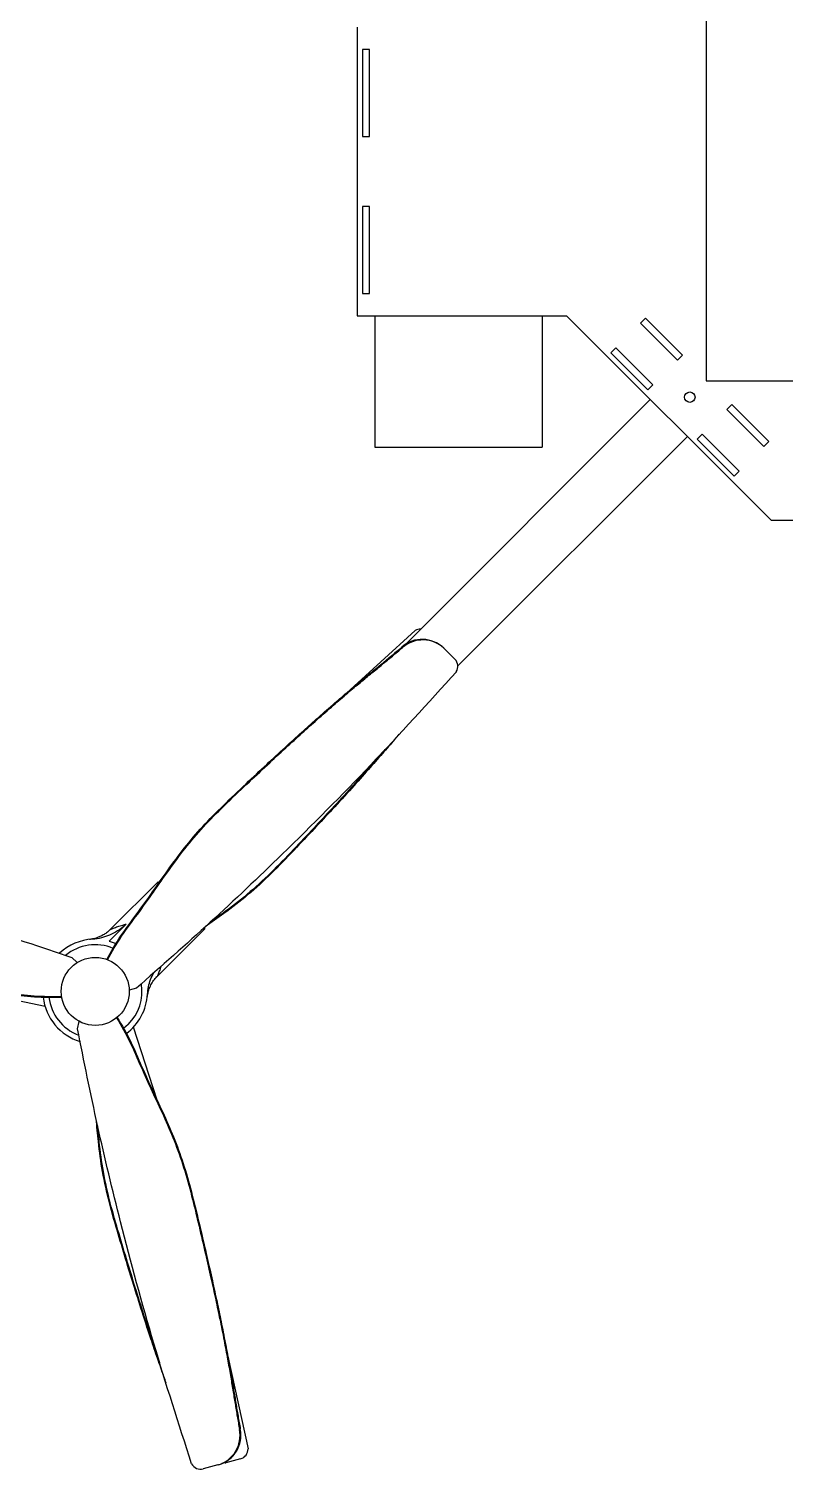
# Model space of a CAD drawing. Header units: millimetres. Extents: x 0 to 297, y 0 to 210.
# Drawn here: x 99.7 to 135.8, y 71.1 to 140 of the extents above; entities that cross this region are included whole.
import ezdxf

# ---------------------------------------------------------------- set-up
doc = ezdxf.new("R2010")
doc.units = ezdxf.units.MM

msp = doc.modelspace()

# ---------------------------------------------------------------- linework, layer by layer
at = {"color": 7, "linetype": 'Continuous', "lineweight": 25}
for p, q in [((132.044, 143.168), (132.044, 123.168)), ((115.378, 140.072), (115.378, 126.265)), ((115.628, 139.002), (115.628, 134.835)), ((115.961, 139.002), (115.628, 139.002)), ((115.961, 139.002), (115.628, 139.002)), ((115.628, 139.002), (115.628, 134.835)), ((115.961, 134.835), (115.961, 139.002)), ((115.961, 134.835), (115.961, 139.002)), ((115.628, 134.835), (115.961, 134.835)), ((115.628, 134.835), (115.961, 134.835)), ((115.961, 131.502), (115.628, 131.502)), ((115.628, 131.502), (115.628, 127.335)), ((115.961, 131.502), (115.628, 131.502)), ((115.628, 131.502), (115.628, 127.335)), ((115.961, 127.335), (115.961, 131.502)), ((115.961, 127.335), (115.961, 131.502)), ((115.628, 127.335), (115.961, 127.335)), ((115.628, 127.335), (115.961, 127.335)), ((115.378, 126.265), (125.378, 126.265)), ((116.211, 126.265), (116.211, 120.002)), ((124.211, 126.265), (124.211, 120.002)), ((125.378, 126.265), (135.141, 116.502)), ((129.14, 126.156), (128.904, 125.92)), ((129.14, 126.156), (128.904, 125.92)), ((130.907, 124.388), (129.14, 126.156)), ((130.907, 124.388), (129.14, 126.156)), ((128.904, 125.92), (130.672, 124.153)), ((128.904, 125.92), (130.672, 124.153)), ((127.725, 124.742), (127.49, 124.506)), ((127.725, 124.742), (127.49, 124.506)), ((129.493, 122.974), (127.725, 124.742)), ((129.493, 122.974), (127.725, 124.742)), ((127.49, 124.506), (129.258, 122.738)), ((127.49, 124.506), (129.258, 122.738)), ((130.672, 124.153), (130.907, 124.388)), ((130.672, 124.153), (130.907, 124.388)), ((129.258, 122.738), (129.493, 122.974)), ((129.258, 122.738), (129.493, 122.974)), ((132.044, 123.168), (152.044, 123.168)), ((129.375, 122.267), (117.674, 110.566)), ((133.264, 122.031), (133.029, 121.796)), ((133.264, 122.031), (133.029, 121.796)), ((135.032, 120.264), (133.264, 122.031)), ((135.032, 120.264), (133.264, 122.031)), ((133.029, 121.796), (134.797, 120.028)), ((133.029, 121.796), (134.797, 120.028)), ((120.181, 109.537), (131.143, 120.499)), ((131.85, 120.617), (131.615, 120.381)), ((131.85, 120.617), (131.615, 120.381)), ((133.618, 118.849), (131.85, 120.617)), ((133.618, 118.849), (131.85, 120.617)), ((116.211, 120.002), (124.211, 120.002)), ((131.615, 120.381), (133.382, 118.614)), ((131.615, 120.381), (133.382, 118.614)), ((134.797, 120.028), (135.032, 120.264)), ((134.797, 120.028), (135.032, 120.264)), ((133.382, 118.614), (133.618, 118.849)), ((133.382, 118.614), (133.618, 118.849)), ((135.141, 116.502), (148.948, 116.502)), ((114.855, 108.241), (118.136, 111.233)), ((117.51, 110.444), (117.538, 110.417)), ((119.504, 110.395), (119.531, 110.368)), ((119.531, 110.368), (120.043, 109.856)), ((105.864, 99.227), (103.589, 96.952)), ((105.864, 99.227), (105.89, 99.201)), ((104.337, 97.197), (103.531, 96.391)), ((102.585, 96.468), (102.593, 96.469)), ((103.531, 96.391), (103.861, 96.266)), ((105.828, 94.712), (108.103, 96.988)), ((101.741, 95.607), (101.996, 95.36)), ((100.473, 93.263), (96.906, 94.019)), ((104.825, 94.138), (104.483, 94.041)), ((102.011, 92.203), (102.098, 92.547)), ((104.438, 92.404), (104.211, 92.205)), ((104.671, 92.289), (105.804, 88.809)), ((109.209, 76.465), (110.159, 72.128)), ((109.789, 73.064), (109.752, 73.054)), ((109.805, 71.644), (109.105, 71.457)), ((108.713, 71.352), (108.013, 71.164)), ((108.75, 71.362), (108.713, 71.352)), ((109.067, 71.447), (108.906, 71.414)), ((109.105, 71.457), (108.924, 71.421)), ((109.067, 71.447), (109.105, 71.457))]:
    msp.add_line(p, q, dxfattribs=at)
for centre, radius in [((131.261, 122.385), 0.25), ((102.859, 93.983), 1.625)]:
    msp.add_circle(centre, radius, dxfattribs=at)
for centre, radius, start, end in [((118.396, 110.802), 0.503, 88.03674, 121.14716), ((118.481, 109.34), 1.47, 45.90098, 131.30073), ((118.508, 109.312), 1.47, 45.90098, 131.30073), ((119.695, 109.516), 0.486, 328.23357, 44.31268), ((102.859, 93.983), 2.5, 92.91566, 132.97697), ((102.859, 93.983), 2.233, 67.25373, 129.45176), ((102.859, 93.983), 2.233, 315, 8.99017), ((102.859, 93.983), 2.5, 186.39617, 253.09874), ((102.859, 93.983), 2.233, 187.24036, 249.00578), ((102.859, 93.983), 2.5, 306.37636, 357.08434), ((108.31, 72.765), 1.47, 285.90098, 11.30073), ((108.348, 72.776), 1.47, 285.90098, 11.30073), ((109.673, 72.113), 0.486, 285.68732, 1.76643), ((107.893, 71.635), 0.486, 208.23357, 284.31268)]:
    msp.add_arc(centre, radius, start, end, dxfattribs=at)
for points, knots in [([(103.408, 95.512), (103.623, 95.891), (104.055, 96.651), (104.855, 97.683), (105.601, 98.738), (106.335, 99.796), (107.113, 100.852), (107.992, 101.887), (108.995, 102.899), (110.028, 103.876), (111.012, 104.8), (111.896, 105.618), (112.686, 106.338), (113.444, 107.017), (114.169, 107.654), (114.862, 108.25), (115.475, 108.764), (116.027, 109.218), (116.539, 109.636), (117.03, 110.039), (117.35, 110.309), (117.51, 110.444)], [0, 0, 0, 0, 0.063369, 0.126884, 0.189255, 0.25112, 0.313997, 0.379608, 0.447981, 0.52065, 0.585938, 0.643956, 0.695403, 0.740978, 0.791694, 0.835439, 0.873656, 0.907787, 0.939265, 0.969524, 1, 1, 1, 1]), ([(103.442, 95.499), (103.659, 95.878), (104.092, 96.636), (104.891, 97.667), (105.636, 98.722), (106.37, 99.78), (107.149, 100.834), (108.028, 101.869), (109.031, 102.879), (110.063, 103.855), (111.046, 104.779), (111.929, 105.596), (112.717, 106.314), (113.475, 106.993), (114.199, 107.629), (114.892, 108.224), (115.504, 108.737), (116.056, 109.192), (116.567, 109.609), (117.058, 110.012), (117.377, 110.281), (117.538, 110.417)], [0, 0, 0, 0, 0.0633892, 0.1269128, 0.1892851, 0.2511668, 0.3140764, 0.3797361, 0.4481311, 0.5207723, 0.5860219, 0.6440089, 0.6954316, 0.7409879, 0.7916872, 0.8354229, 0.8736372, 0.9077686, 0.9392512, 0.969517, 1, 1, 1, 1]), ([(120.109, 109.26), (118.76, 107.769), (116.064, 104.789), (112.117, 100.821), (108.374, 97.266), (106.008, 95.181), (104.825, 94.138)], [0, 0, 0, 0, 0.280354, 0.560215, 0.780034, 1, 1, 1, 1]), ([(117.369, 106.279), (117.298, 106.194), (117.038, 105.882), (116.551, 105.317), (115.872, 104.542), (115.073, 103.652), (114.21, 102.711), (113.287, 101.72), (112.321, 100.695), (111.284, 99.615), (110.175, 98.592), (109.098, 97.764), (108.405, 97.276), (108.106, 97.066)], [0, 0, 0, 0, 0.025441, 0.092861, 0.170772, 0.261325, 0.36667, 0.463042, 0.571348, 0.689086, 0.805752, 0.916263, 1, 1, 1, 1]), ([(116.689, 105.539), (116.644, 105.487), (116.378, 105.176), (115.847, 104.574), (115.049, 103.684), (114.188, 102.744), (113.266, 101.754), (112.301, 100.73), (111.265, 99.651), (110.157, 98.628), (109.171, 97.867), (108.571, 97.443), (108.365, 97.298)], [0, 0, 0, 0, 0.017506, 0.104345, 0.205264, 0.322659, 0.430048, 0.550732, 0.681992, 0.812153, 0.935441, 1, 1, 1, 1]), ([(81.004, 101.283), (82.97, 100.86), (86.898, 100.016), (92.307, 98.582), (97.257, 97.118), (100.246, 96.111), (101.741, 95.607)], [0, 0, 0, 0, 0.280354, 0.560215, 0.780034, 1, 1, 1, 1]), ([(101.254, 93.73), (100.818, 93.728), (99.945, 93.724), (98.652, 93.901), (97.366, 94.018), (96.083, 94.125), (94.78, 94.272), (93.445, 94.516), (92.068, 94.88), (90.707, 95.285), (89.416, 95.675), (88.267, 96.031), (87.25, 96.355), (86.284, 96.671), (85.371, 96.98), (84.509, 97.283), (83.759, 97.556), (83.089, 97.807), (82.472, 98.041), (81.878, 98.265), (81.485, 98.407), (81.287, 98.478)], [0, 0, 0, 0, 0.063389, 0.126913, 0.189285, 0.251167, 0.314076, 0.379736, 0.448131, 0.520772, 0.586022, 0.644009, 0.695432, 0.740988, 0.791687, 0.835423, 0.873637, 0.907769, 0.939251, 0.969517, 1, 1, 1, 1]), ([(101.26, 93.693), (100.824, 93.69), (99.95, 93.685), (98.656, 93.861), (97.37, 93.98), (96.086, 94.086), (94.783, 94.233), (93.447, 94.476), (92.069, 94.839), (90.707, 95.245), (89.414, 95.635), (88.264, 95.992), (87.246, 96.315), (86.278, 96.632), (85.364, 96.941), (84.502, 97.245), (83.75, 97.518), (83.08, 97.769), (82.463, 98.003), (81.868, 98.227), (81.475, 98.369), (81.277, 98.441)], [0, 0, 0, 0, 0.063369, 0.126884, 0.189255, 0.25112, 0.313997, 0.379608, 0.447981, 0.52065, 0.585938, 0.643956, 0.695403, 0.740978, 0.791694, 0.835439, 0.873656, 0.907787, 0.939265, 0.969524, 1, 1, 1, 1]), ([(104.337, 97.197), (104.232, 97.105), (104.019, 96.917), (103.649, 96.711), (103.256, 96.558), (102.945, 96.494), (102.768, 96.482), (102.732, 96.48)], [0, 0, 0, 0, 0.233449, 0.4742043, 0.703204, 0.9385971, 1, 1, 1, 1]), ([(103.591, 96.949), (103.589, 96.949), (103.583, 96.946), (103.65, 96.975), (103.769, 97.024), (103.932, 97.085), (104.141, 97.151), (104.283, 97.184), (104.337, 97.197)], [0, 0, 0, 0, 0.067582, 0.277589, 0.359624, 0.599745, 0.846551, 1, 1, 1, 1]), ([(103.586, 96.954), (103.565, 96.932), (103.497, 96.859), (103.367, 96.76), (103.205, 96.659), (103.05, 96.585), (102.909, 96.534), (102.789, 96.502), (102.696, 96.483), (102.636, 96.474), (102.602, 96.47), (102.591, 96.468), (102.589, 96.468), (102.587, 96.468), (102.585, 96.468), (102.584, 96.468), (102.584, 96.468), (102.585, 96.468)], [0, 0, 0, 0, 0.077102, 0.252612, 0.414499, 0.560777, 0.688738, 0.794953, 0.87569, 0.928306, 0.952867, 0.957458, 0.960601, 0.964271, 0.970479, 0.984952, 1, 1, 1, 1]), ([(106.002, 95.189), (105.974, 95.104), (105.921, 94.941), (105.856, 94.784), (105.824, 94.71), (105.825, 94.713), (105.826, 94.715)], [0, 0, 0, 0, 0.361968, 0.6928281, 0.8894535, 1, 1, 1, 1]), ([(105.345, 93.716), (105.345, 93.718), (105.346, 93.725), (105.348, 93.746), (105.355, 93.797), (105.375, 93.904), (105.423, 94.081), (105.513, 94.294), (105.647, 94.507), (105.753, 94.645), (105.822, 94.705), (105.829, 94.711)], [0, 0, 0, 0, 0.00494, 0.023502, 0.053169, 0.14387, 0.309358, 0.54274, 0.754601, 0.977651, 1, 1, 1, 1]), ([(105.356, 93.856), (105.367, 93.972), (105.391, 94.208), (105.493, 94.552), (105.599, 94.768), (105.652, 94.877)], [0, 0, 0, 0, 0.327202, 0.662388, 1, 1, 1, 1]), ([(103.881, 92.719), (104.1, 92.343), (104.54, 91.589), (105.034, 90.38), (105.575, 89.208), (106.124, 88.043), (106.647, 86.842), (107.104, 85.563), (107.477, 84.189), (107.807, 82.807), (108.115, 81.494), (108.381, 80.322), (108.609, 79.279), (108.818, 78.284), (109.007, 77.339), (109.176, 76.442), (109.314, 75.655), (109.432, 74.95), (109.538, 74.298), (109.641, 73.672), (109.715, 73.26), (109.752, 73.054)], [0, 0, 0, 0, 0.063389, 0.126913, 0.189285, 0.251167, 0.314076, 0.379736, 0.448131, 0.520772, 0.586022, 0.644009, 0.695432, 0.740988, 0.791687, 0.835423, 0.873637, 0.907769, 0.939251, 0.969517, 1, 1, 1, 1]), ([(103.909, 92.743), (104.13, 92.366), (104.571, 91.613), (105.065, 90.404), (105.606, 89.23), (106.156, 88.066), (106.68, 86.864), (107.138, 85.585), (107.512, 84.21), (107.842, 82.828), (108.15, 81.513), (108.417, 80.338), (108.645, 79.295), (108.855, 78.299), (109.044, 77.352), (109.213, 76.454), (109.351, 75.666), (109.469, 74.961), (109.575, 74.309), (109.678, 73.682), (109.752, 73.27), (109.789, 73.064)], [0, 0, 0, 0, 0.0633685, 0.1268838, 0.1892554, 0.2511203, 0.3139974, 0.3796083, 0.4479808, 0.5206501, 0.5859377, 0.6439557, 0.6954029, 0.740978, 0.7916937, 0.8354386, 0.8736564, 0.9077866, 0.9392648, 0.9695242, 1, 1, 1, 1]), ([(107.464, 71.405), (106.847, 73.319), (105.615, 77.143), (104.152, 82.545), (102.945, 87.564), (102.322, 90.656), (102.011, 92.203)], [0, 0, 0, 0, 0.280354, 0.560215, 0.780034, 1, 1, 1, 1]), ([(106.253, 75.268), (106.214, 75.373), (106.075, 75.754), (105.829, 76.458), (105.497, 77.433), (105.126, 78.57), (104.742, 79.788), (104.346, 81.083), (103.941, 82.432), (103.524, 83.87), (103.193, 85.342), (103.014, 86.689), (102.938, 87.533), (102.906, 87.897)], [0, 0, 0, 0, 0.025441, 0.092861, 0.170772, 0.261325, 0.36667, 0.463042, 0.571348, 0.689086, 0.805752, 0.916263, 1, 1, 1, 1]), ([(105.952, 76.228), (105.929, 76.293), (105.793, 76.678), (105.537, 77.439), (105.165, 78.575), (104.782, 79.791), (104.386, 81.084), (103.981, 82.431), (103.565, 83.869), (103.233, 85.339), (103.066, 86.574), (103, 87.306), (102.977, 87.557)], [0, 0, 0, 0, 0.017506, 0.104345, 0.205264, 0.322659, 0.430048, 0.550732, 0.681992, 0.812153, 0.935441, 1, 1, 1, 1])]:
    msp.add_open_spline(points, degree=3, knots=knots, dxfattribs=at)

doc.saveas('drawing.dxf')
